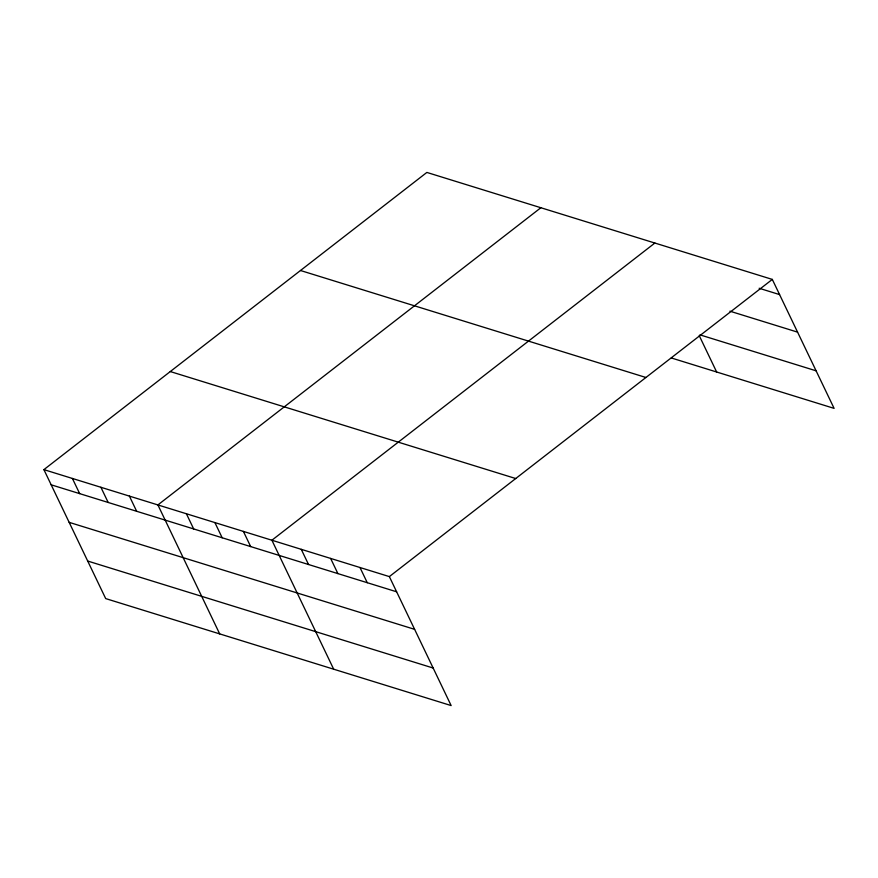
<?xml version="1.0" encoding="UTF-8"?>
<svg xmlns="http://www.w3.org/2000/svg" width="878" height="878" viewBox="0 0 878 878"><rect width="100%" height="100%" fill="white"/><g stroke="black" fill="none" stroke-linecap="round" stroke-linejoin="round"><path stroke-width="1.32" d="M43.9 469.631L389.349 576.605L451.138 705.572L105.689 598.587L43.9 469.631L426.862 172.428L772.311 279.413L834.1 408.369L671.308 357.961M540.859 207.735L157.897 504.927L219.687 633.894M654.856 243.041L271.895 540.233L333.684 669.201M389.349 576.605L772.311 279.413M759.163 288.258L779.587 294.591M729.914 311.185L797.575 332.136M699.931 334.847L816.112 370.823M300.485 270.501L645.934 377.485M170.277 371.548L515.726 478.532M51.176 484.81L396.626 591.794M69.164 522.355L414.614 629.339M87.701 561.042L433.15 668.026M699.239 335.659L716.646 371.998M359.991 567.517L367.256 582.696M330.622 558.419L337.898 573.597M301.264 549.332L308.529 564.51M243.404 531.409L250.669 546.588M214.901 522.586L222.167 537.764M186.399 513.762L193.676 528.94M129.395 496.103L136.672 511.281M100.904 487.279L108.17 502.457M72.402 478.455L79.668 493.634"/></g></svg>
